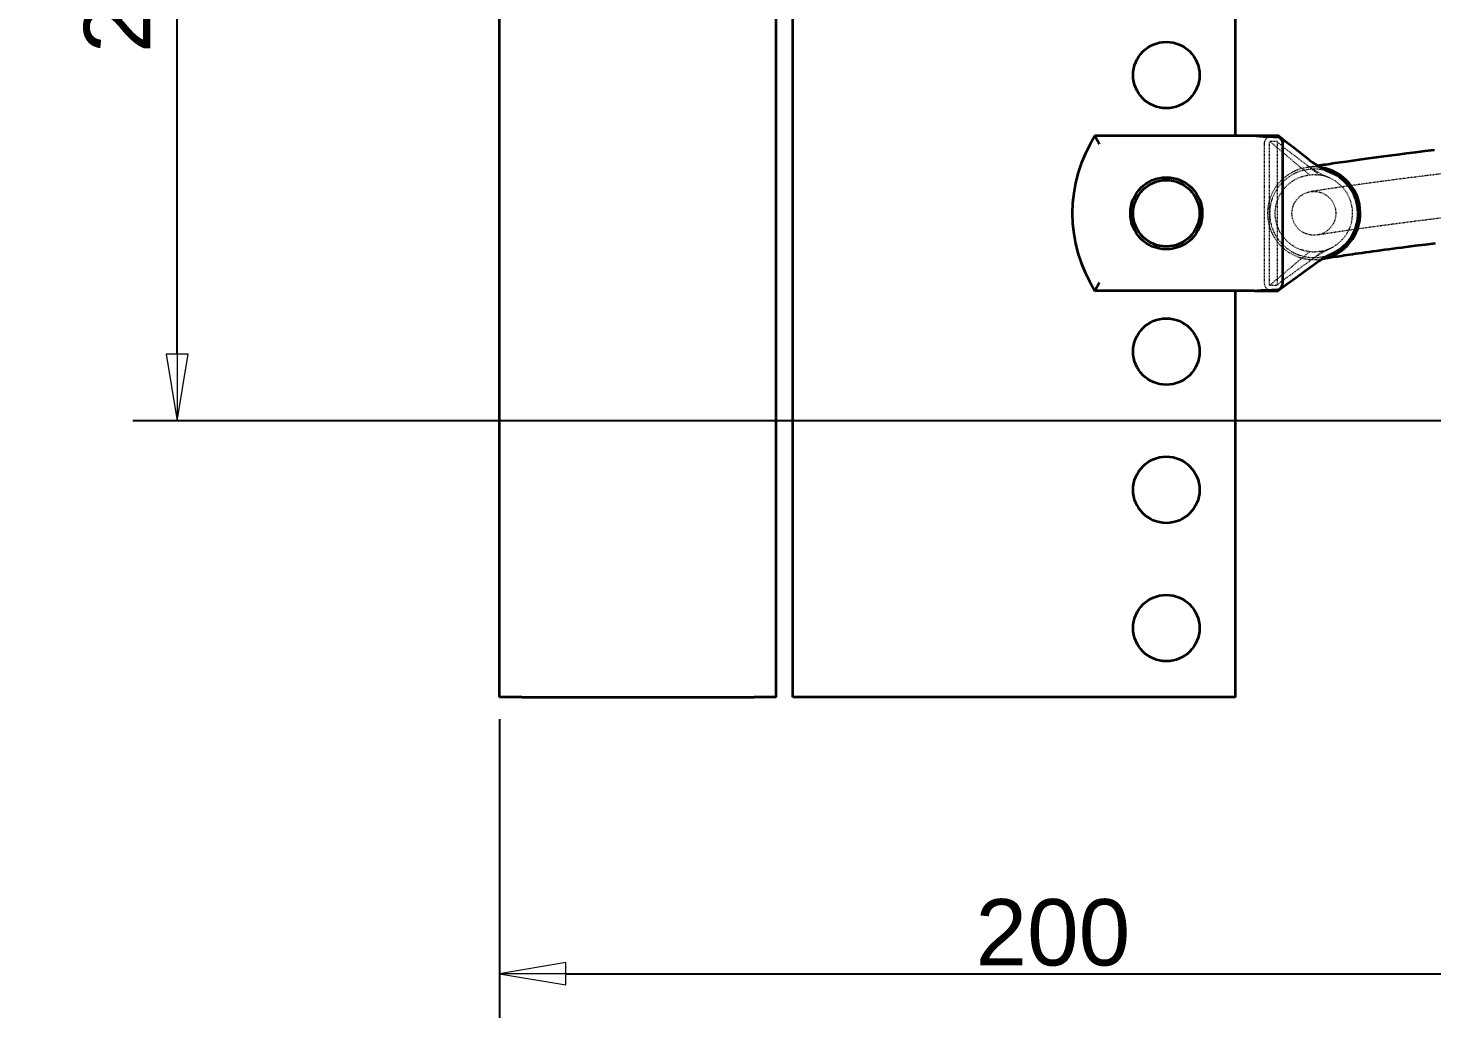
# Model space of a CAD drawing. Header units: millimetres. Extents: x -116965 to 323937, y 291661 to 566926.
# Drawn here: x -19892.5 to -19638.8, y 303295.8 to 303474.8 of the extents above; entities that cross this region are included whole.
import ezdxf

# ---------------------------------------------------------------- set-up
doc = ezdxf.new("R2010")
doc.units = ezdxf.units.MM
doc.header["$PDMODE"] = 35
doc.linetypes.add('DASHED', pattern=[0.75, 0.5, -0.25])
doc.layers.get('0').update_dxf_attribs({"lineweight": 18})
for name, color, linetype, lineweight in [('Dimensions(Schneider)', 7, 'Continuous', 18), ('Hidden Edges(Schneider)', 7, 'DASHED', 18), ('Visible Edges(Schneider)', 7, 'Continuous', 35)]:
    doc.layers.add(name, color=color, linetype=linetype, lineweight=lineweight)
doc.styles.add('schneder_1', font='micross.ttf')
doc.dimstyles.new('estilo_Schneider', dxfattribs={"dimscale": 4, "dimtxt": 3, "dimasz": 3, "dimexe": 2, "dimexo": 1, "dimgap": 0.3, "dimtad": 1, "dimtoh": 1, "dimrnd": 1e-08, "dimzin": 12, "dimtxsty": 'schneder_1', "dimblk": 'Filled-1', "dimcen": 0.09, "dimdle": 10, "dimclrd": 7, "dimclre": 7, "dimclrt": 7, "dimadec": 1, "dimazin": 3, "dimtfac": 0.5, "dimtdec": 3, "dimtmove": 0, "dimatfit": 3, "dimldrblk": 'Filled-1', "dimfxl": 1, "dimtolj": 1, "dimlwd": 25, "dimlwe": 25, "dimarcsym": 0})

# ---------------------------------------------------------------- blocks, each defined once
blk = doc.blocks.new('Filled-1')
at = {"color": 0}
for p, q in [((0, 0), (-1, 0.167)), ((-1, 0.167), (-1, -0.167)), ((-1, 0), (0, 0)), ((-1, -0.167), (0, 0))]:
    blk.add_line(p, q, dxfattribs=at)
at = {"color": 0, "flags": 128}
blk.add_lwpolyline([(-1, -0.167), (0, 0), (-1, 0.167), (-1, -0.167)], dxfattribs=at)
at = {"color": 0}
blk.add_solid([(-1, -0.167), (0, 0), (-1, 0.167), (-1, -0.167)], dxfattribs=at)
blk = doc.blocks.new('*D1999')
at = {"layer": 'Defpoints', "color": 0, "linetype": 'Continuous', "lineweight": -3, "transparency": 16777216}
for p in [(-19865.55, 303603.78), (-19602.8, 303603.78), (-19599.8, 303403.78)]:
    blk.add_point(p, dxfattribs=at)
at = {"layer": 'Dimensions(Schneider)', "color": 7, "linetype": 'Continuous', "lineweight": 25, "transparency": 16777216}
for p, q in [((-19606.8, 303603.78), (-19873.55, 303603.78)), ((-19865.55, 303415.78), (-19865.55, 303591.78)), ((-19603.8, 303403.78), (-19873.55, 303403.78))]:
    blk.add_line(p, q, dxfattribs=at)
at = {"layer": 'Dimensions(Schneider)', "color": 7, "linetype": 'Continuous', "lineweight": 25, "transparency": 16777216, "xscale": 12, "yscale": 12, "zscale": 12}
for p, rotation in [((-19865.55, 303603.78), 90), ((-19865.55, 303403.78), 270)]:
    blk.add_blockref('Filled-1', p, dxfattribs=dict(at, rotation=rotation))
at = {"layer": 'Dimensions(Schneider)', "color": 7, "linetype": 'Continuous', "lineweight": 25, "transparency": 16777216, "insert": (-19874.61, 303503.78), "char_height": 12, "attachment_point": 5, "rotation": 90, "style": 'schneder_1'}
blk.add_mtext('\\A1;200 (4M)', dxfattribs=at)
blk = doc.blocks.new('*D2000')
at = {"layer": 'Defpoints', "color": 0, "linetype": 'Continuous', "lineweight": -3, "transparency": 16777216}
for p in [(-19807.3, 303353.78), (-19607.3, 303353.78), (-19607.3, 303303.78)]:
    blk.add_point(p, dxfattribs=at)
at = {"layer": 'Dimensions(Schneider)', "color": 7, "linetype": 'Continuous', "lineweight": 25, "transparency": 16777216}
for p, q in [((-19807.3, 303349.78), (-19807.3, 303295.78)), ((-19607.3, 303349.78), (-19607.3, 303295.78)), ((-19795.3, 303303.78), (-19619.3, 303303.78))]:
    blk.add_line(p, q, dxfattribs=at)
at = {"layer": 'Dimensions(Schneider)', "color": 7, "linetype": 'Continuous', "lineweight": 25, "transparency": 16777216, "xscale": 12, "yscale": 12, "zscale": 12, "rotation": 180}
blk.add_blockref('Filled-1', (-19807.3, 303303.78), dxfattribs=at)
at = {"layer": 'Dimensions(Schneider)', "color": 7, "linetype": 'Continuous', "lineweight": 25, "transparency": 16777216, "xscale": 12, "yscale": 12, "zscale": 12}
blk.add_blockref('Filled-1', (-19607.3, 303303.78), dxfattribs=at)
at = {"layer": 'Dimensions(Schneider)', "color": 7, "linetype": 'Continuous', "lineweight": 25, "transparency": 16777216, "insert": (-19707.3, 303311.18), "char_height": 12, "attachment_point": 5, "style": 'schneder_1'}
blk.add_mtext('\\A1;200', dxfattribs=at)

msp = doc.modelspace()

# ---------------------------------------------------------------- linework, layer by layer
at = {"layer": 'Hidden Edges(Schneider)', "ltscale": 0.131234}
msp.add_line((-19669.130311, 303453.779402), (-19669.130311, 303428.779402), dxfattribs=at)
at = {"layer": 'Hidden Edges(Schneider)', "ltscale": 0.136498}
for p, q in [((-19668.130312, 303428.279402), (-19668.130312, 303454.279403)), ((-19666.730311, 303428.279402), (-19666.730311, 303454.279403))]:
    msp.add_line(p, q, dxfattribs=at)
at = {"layer": 'Hidden Edges(Schneider)', "ltscale": 0.005687}
for p, q in [((-19666.730311, 303454.279402), (-19668.130311, 303454.279402)), ((-19668.130311, 303428.279402), (-19666.730311, 303428.279402))]:
    msp.add_line(p, q, dxfattribs=at)
at = {"layer": 'Hidden Edges(Schneider)', "ltscale": 0.079252, "flags": 128}
msp.add_lwpolyline([(-19668.115968, 303454.279403), (-19667.731585, 303453.961135), (-19667.345197, 303453.639845), (-19666.960736, 303453.318809), (-19666.582047, 303453.001327), (-19666.212892, 303452.690703), (-19665.85697, 303452.390262), (-19665.517934, 303452.103344), (-19665.199432, 303451.833297), (-19664.905131, 303451.583477), (-19664.638331, 303451.356887), (-19664.381831, 303451.139056), (-19664.124883, 303450.920969), (-19663.867231, 303450.702538), (-19663.608618, 303450.483655), (-19663.348788, 303450.264231), (-19663.087486, 303450.044168), (-19662.82451, 303449.823407), (-19662.562035, 303449.603864), (-19662.300778, 303449.3862), (-19662.039891, 303449.169754), (-19661.778532, 303448.953859), (-19661.515855, 303448.737849), (-19661.251012, 303448.521055), (-19660.983153, 303448.302804)], dxfattribs=at)
at = {"layer": 'Hidden Edges(Schneider)', "ltscale": 0.078553, "flags": 128}
msp.add_lwpolyline([(-19666.730311, 303454.144353), (-19666.310001, 303453.809), (-19665.909157, 303453.491303), (-19665.526475, 303453.189925), (-19665.160637, 303452.90353), (-19664.810311, 303452.630786), (-19664.474146, 303452.370361), (-19664.150777, 303452.120928), (-19663.838822, 303451.881157), (-19663.536886, 303451.649727), (-19663.243567, 303451.425311), (-19662.957457, 303451.206583), (-19662.677153, 303450.992218), (-19662.401265, 303450.780889), (-19662.128418, 303450.571259), (-19661.857268, 303450.36199), (-19661.586496, 303450.151741), (-19661.314813, 303449.939162), (-19661.040954, 303449.722902), (-19660.763662, 303449.501609), (-19660.481679, 303449.273926), (-19660.193735, 303449.038502), (-19659.898542, 303448.793973), (-19659.594796, 303448.538975), (-19659.281194, 303448.272134)], dxfattribs=at)
at = {"layer": 'Hidden Edges(Schneider)', "ltscale": 0.143518, "flags": 128}
msp.add_lwpolyline([(-19567.955296, 303453.248168), (-19569.94201, 303453.242293), (-19571.93908, 303453.224936), (-19573.945191, 303453.196517), (-19575.959065, 303453.15734), (-19577.979405, 303453.107863), (-19580.004895, 303453.048392), (-19582.034238, 303452.979384), (-19584.066117, 303452.901107), (-19586.099198, 303452.814055), (-19588.132165, 303452.718497), (-19590.163739, 303452.614852), (-19592.192567, 303452.503501), (-19594.217332, 303452.384787), (-19596.236699, 303452.259093), (-19598.249333, 303452.126799), (-19600.253938, 303451.988249), (-19602.249158, 303451.843825), (-19604.233678, 303451.693946), (-19606.206162, 303451.538878), (-19608.165257, 303451.37908), (-19610.109647, 303451.214858), (-19612.037976, 303451.04663), (-19613.94893, 303450.874739), (-19615.841172, 303450.69953), (-19617.71333, 303450.521422), (-19619.564107, 303450.34072), (-19621.392129, 303450.157843), (-19623.19607, 303449.973136), (-19624.974578, 303449.786978), (-19626.726334, 303449.599715), (-19628.449967, 303449.411727), (-19630.14416, 303449.223395), (-19631.807549, 303449.035063), (-19633.4388, 303448.847113), (-19635.036567, 303448.659888), (-19636.599505, 303448.473769), (-19638.126262, 303448.289138), (-19639.61551, 303448.106337), (-19641.065877, 303447.925749), (-19642.476046, 303447.747718), (-19643.844645, 303447.572661), (-19645.170348, 303447.400885), (-19646.451791, 303447.232772), (-19647.687638, 303447.068701), (-19648.876536, 303446.909056), (-19650.01714, 303446.754141), (-19651.108096, 303446.604376), (-19652.148068, 303446.460143), (-19653.135703, 303446.321746), (-19654.069646, 303446.189604), (-19654.948552, 303446.064025), (-19655.771077, 303445.945464), (-19656.535867, 303445.834189), (-19657.241576, 303445.730658), (-19657.886851, 303445.635176), (-19658.470347, 303445.548087), (-19658.99071, 303445.469847), (-19659.446595, 303445.400763), (-19659.836657, 303445.341178), (-19660.159638, 303445.29151), (-19660.415013, 303445.251914), (-19660.600646, 303445.22296), (-19660.713923, 303445.205184), (-19660.752261, 303445.199118)], dxfattribs=at)
at = {"layer": 'Hidden Edges(Schneider)', "ltscale": 0.107271, "flags": 128}
msp.add_lwpolyline([(-19660.90221, 303434.322092), (-19661.740872, 303434.467203), (-19662.554915, 303434.712723), (-19663.335095, 303435.056111), (-19664.066997, 303435.49127), (-19664.739597, 303436.011152), (-19665.345359, 303436.610005), (-19665.874034, 303437.278199), (-19666.316715, 303438.003981), (-19666.668576, 303438.779184), (-19666.924056, 303439.59268), (-19667.078452, 303440.428914), (-19667.130311, 303441.278254), (-19667.078483, 303442.129647), (-19666.924048, 303442.966151), (-19666.669335, 303443.777636), (-19666.317007, 303444.554275), (-19665.873948, 303445.280727), (-19665.346517, 303445.947505), (-19664.740467, 303446.546893), (-19664.066915, 303447.067591), (-19663.336318, 303447.502061), (-19662.556782, 303447.845394), (-19661.740623, 303448.091663), (-19660.901843, 303448.236753)], dxfattribs=at)
at = {"layer": 'Hidden Edges(Schneider)', "ltscale": 0.029935, "flags": 128}
msp.add_lwpolyline([(-19661.537286, 303450.113367), (-19661.044264, 303449.744576), (-19660.540585, 303449.397892), (-19660.027321, 303449.07195), (-19659.505549, 303448.765384), (-19658.440771, 303448.204941), (-19657.354843, 303447.705659)], dxfattribs=at)
at = {"layer": 'Hidden Edges(Schneider)', "ltscale": 0.060975, "flags": 128}
msp.add_lwpolyline([(-19659.413302, 303449.869223), (-19659.876378, 303449.7993), (-19660.282815, 303449.737464), (-19660.63103, 303449.684134), (-19660.919469, 303449.639655), (-19661.146539, 303449.604445), (-19661.310675, 303449.57881), (-19661.410315, 303449.563132), (-19661.443875, 303449.55783)], dxfattribs=at)
at = {"layer": 'Hidden Edges(Schneider)', "ltscale": 0.00687, "flags": 128}
msp.add_lwpolyline([(-19660.901843, 303448.236753), (-19660.832087, 303448.244137), (-19660.762265, 303448.250817), (-19660.692384, 303448.256799), (-19660.622448, 303448.26208), (-19660.552463, 303448.266663), (-19660.482433, 303448.270539), (-19660.412366, 303448.273717), (-19660.342264, 303448.276192), (-19660.272135, 303448.277966), (-19660.201983, 303448.279036), (-19660.131813, 303448.279404), (-19660.061632, 303448.279065), (-19659.991443, 303448.278026), (-19659.921253, 303448.27628), (-19659.851066, 303448.273832), (-19659.780889, 303448.270675), (-19659.710726, 303448.266818), (-19659.640582, 303448.262252), (-19659.570463, 303448.256978), (-19659.500375, 303448.251001), (-19659.430322, 303448.244316), (-19659.36031, 303448.236925), (-19659.290344, 303448.228823), (-19659.22043, 303448.220016)], dxfattribs=at)
at = {"layer": 'Hidden Edges(Schneider)', "ltscale": 0.007948, "flags": 128}
msp.add_lwpolyline([(-19657.354843, 303447.705659), (-19657.429373, 303447.737338), (-19657.504261, 303447.768151), (-19657.579502, 303447.798096), (-19657.655087, 303447.827171), (-19657.730996, 303447.855364), (-19657.8072, 303447.88267), (-19657.883691, 303447.909085), (-19657.960462, 303447.934607), (-19658.037504, 303447.959234), (-19658.11481, 303447.982966), (-19658.192372, 303448.005797), (-19658.270182, 303448.027729), (-19658.348233, 303448.04876), (-19658.426516, 303448.068885), (-19658.505025, 303448.088106), (-19658.58375, 303448.106419), (-19658.662685, 303448.123821), (-19658.741821, 303448.140313), (-19658.821151, 303448.155891), (-19658.900667, 303448.170554), (-19658.98036, 303448.184301), (-19659.060224, 303448.197128), (-19659.14025, 303448.209032), (-19659.22043, 303448.220016)], dxfattribs=at)
at = {"layer": 'Hidden Edges(Schneider)', "ltscale": 0.065899, "flags": 128}
msp.add_lwpolyline([(-19657.054451, 303434.991392), (-19656.472266, 303435.311262), (-19655.922935, 303435.684942), (-19655.411154, 303436.109339), (-19654.941952, 303436.580368), (-19654.519257, 303437.094182), (-19654.148056, 303437.644485), (-19653.830798, 303438.22717), (-19653.569728, 303438.838349), (-19653.367421, 303439.472938), (-19653.226606, 303440.122311), (-19653.148037, 303440.781561), (-19653.132299, 303441.446191), (-19653.179855, 303442.110762), (-19653.290022, 303442.766155), (-19653.461594, 303443.407359), (-19653.693372, 303444.030004), (-19653.983883, 303444.62924), (-19654.329204, 303445.196946), (-19654.726201, 303445.728626), (-19655.172165, 303446.220737), (-19655.663477, 303446.668965), (-19656.193696, 303447.067586), (-19656.758747, 303447.413939), (-19657.354843, 303447.705659)], dxfattribs=at)
at = {"layer": 'Hidden Edges(Schneider)', "ltscale": 0.14247, "flags": 128}
msp.add_lwpolyline([(-19567.955296, 303445.31066), (-19569.895509, 303445.304938), (-19571.848042, 303445.287963), (-19573.811505, 303445.260115), (-19575.784467, 303445.221778), (-19577.765534, 303445.173255), (-19579.753278, 303445.11489), (-19581.746342, 303445.047103), (-19583.743317, 303444.970198), (-19585.74281, 303444.88452), (-19587.743447, 303444.790526), (-19589.743836, 303444.688445), (-19591.742585, 303444.578734), (-19593.738301, 303444.461737), (-19595.729649, 303444.337798), (-19597.715218, 303444.207297), (-19599.693654, 303444.07054), (-19601.663564, 303443.927985), (-19603.623593, 303443.779898), (-19605.572331, 303443.626738), (-19607.508462, 303443.46881), (-19609.430592, 303443.306456), (-19611.337331, 303443.140097), (-19613.227341, 303442.970076), (-19615.099252, 303442.796775), (-19616.951688, 303442.620536), (-19618.783295, 303442.441703), (-19620.592702, 303442.260695), (-19622.378552, 303442.077857), (-19624.139474, 303441.893531), (-19625.874112, 303441.708098), (-19627.581094, 303441.521941), (-19629.259064, 303441.335402), (-19630.90667, 303441.148863), (-19632.522538, 303440.962668), (-19634.105323, 303440.777198), (-19635.653651, 303440.592833), (-19637.166169, 303440.409918), (-19638.641522, 303440.228835), (-19640.078337, 303440.049925), (-19641.47528, 303439.873572), (-19642.830975, 303439.700156), (-19644.144061, 303439.529982), (-19645.413192, 303439.363509), (-19646.637013, 303439.201041), (-19647.814153, 303439.04296), (-19648.943265, 303438.889609), (-19650.022986, 303438.741408), (-19651.051972, 303438.598662), (-19652.028849, 303438.461791), (-19652.952273, 303438.331137), (-19653.820889, 303438.207045), (-19654.633344, 303438.089934), (-19655.388263, 303437.980109), (-19656.084311, 303437.877951), (-19656.720126, 303437.783881), (-19657.294352, 303437.698203), (-19657.805627, 303437.621298), (-19658.252614, 303437.553549), (-19658.633941, 303437.495337), (-19658.948109, 303437.447005), (-19659.192984, 303437.409049), (-19659.368089, 303437.381735), (-19659.473269, 303437.365218), (-19659.508355, 303437.359687)], dxfattribs=at)
at = {"layer": 'Hidden Edges(Schneider)', "ltscale": 0.079251, "flags": 128}
msp.add_lwpolyline([(-19660.983153, 303434.256), (-19661.261334, 303434.028247), (-19661.531272, 303433.806321), (-19661.794359, 303433.589146), (-19662.051983, 303433.375643), (-19662.305521, 303433.164733), (-19662.556339, 303432.95534), (-19662.805798, 303432.74639), (-19663.055253, 303432.53681), (-19663.306054, 303432.325527), (-19663.559553, 303432.111473), (-19663.817103, 303431.89358), (-19664.080063, 303431.670786), (-19664.349804, 303431.442028), (-19664.62771, 303431.206247), (-19664.918399, 303430.959659), (-19665.227497, 303430.697655), (-19665.553055, 303430.422089), (-19665.892984, 303430.134954), (-19666.245201, 303429.838231), (-19666.60761, 303429.533891), (-19666.978084, 303429.223892), (-19667.354447, 303428.910186), (-19667.734471, 303428.594711), (-19668.115866, 303428.279402)], dxfattribs=at)
at = {"layer": 'Hidden Edges(Schneider)', "ltscale": 0.079925, "flags": 128}
msp.add_lwpolyline([(-19666.730311, 303428.422344), (-19666.263095, 303428.762935), (-19665.816122, 303429.087742), (-19665.388175, 303429.397848), (-19664.97803, 303429.69433), (-19664.584456, 303429.978266), (-19664.206214, 303430.25073), (-19663.842059, 303430.512792), (-19663.490735, 303430.765524), (-19663.150985, 303431.009995), (-19662.821547, 303431.247274), (-19662.50116, 303431.47843), (-19662.188568, 303431.704534), (-19661.882522, 303431.926658), (-19661.581782, 303432.145876), (-19661.285123, 303432.363265), (-19660.991333, 303432.5799), (-19660.699213, 303432.79686), (-19660.407569, 303433.015224), (-19660.115208, 303433.23607), (-19659.820932, 303433.460477), (-19659.523526, 303433.689524), (-19659.221761, 303433.924294), (-19658.914391, 303434.165872), (-19658.600164, 303434.415345)], dxfattribs=at)
at = {"layer": 'Hidden Edges(Schneider)', "ltscale": 0.00339, "flags": 128}
msp.add_lwpolyline([(-19660.059799, 303434.279757), (-19660.094979, 303434.279492), (-19660.130156, 303434.279403), (-19660.165331, 303434.27949), (-19660.200502, 303434.279754), (-19660.23567, 303434.280195), (-19660.270833, 303434.280813), (-19660.30599, 303434.281607), (-19660.341142, 303434.282578), (-19660.376287, 303434.283726), (-19660.411425, 303434.28505), (-19660.446554, 303434.28655), (-19660.481675, 303434.288227), (-19660.516787, 303434.29008), (-19660.551889, 303434.292109), (-19660.58698, 303434.294315), (-19660.622059, 303434.296696), (-19660.657127, 303434.299255), (-19660.692182, 303434.301989), (-19660.727224, 303434.304899), (-19660.762252, 303434.307986), (-19660.797265, 303434.311248), (-19660.832263, 303434.314687), (-19660.867244, 303434.318301), (-19660.90221, 303434.322092)], dxfattribs=at)
at = {"layer": 'Hidden Edges(Schneider)', "ltscale": 0.025383, "flags": 128}
msp.add_lwpolyline([(-19657.054451, 303434.991392), (-19657.978773, 303434.518291), (-19658.888488, 303434.005188), (-19659.779209, 303433.446378), (-19660.646548, 303432.836156)], dxfattribs=at)
at = {"layer": 'Hidden Edges(Schneider)', "ltscale": 0.006235, "flags": 128}
msp.add_lwpolyline([(-19658.541675, 303434.462054), (-19658.603846, 303434.447865), (-19658.666159, 303434.434239), (-19658.72861, 303434.421179), (-19658.791195, 303434.408684), (-19658.853911, 303434.396757), (-19658.916754, 303434.385399), (-19658.97972, 303434.374611), (-19659.042806, 303434.364395), (-19659.106007, 303434.354751), (-19659.16932, 303434.345681), (-19659.232721, 303434.337189), (-19659.296169, 303434.32928), (-19659.35966, 303434.321953), (-19659.423192, 303434.31521), (-19659.486758, 303434.309048), (-19659.550356, 303434.303469), (-19659.613982, 303434.298471), (-19659.677631, 303434.294055), (-19659.7413, 303434.29022), (-19659.804985, 303434.286967), (-19659.868681, 303434.284293), (-19659.932385, 303434.282201), (-19659.996092, 303434.28069), (-19660.059799, 303434.279757)], dxfattribs=at)
at = {"layer": 'Hidden Edges(Schneider)', "ltscale": 0.022431, "flags": 128}
msp.add_lwpolyline([(-19658.548301, 303433.043051), (-19658.665335, 303433.024779), (-19658.749268, 303433.011618), (-19658.799832, 303433.003646), (-19658.81675, 303433.000975)], dxfattribs=at)
at = {"layer": 'Hidden Edges(Schneider)', "ltscale": 0.00646, "flags": 128}
msp.add_lwpolyline([(-19658.541675, 303434.462054), (-19658.477539, 303434.477319), (-19658.41356, 303434.493184), (-19658.349744, 303434.509648), (-19658.286094, 303434.52671), (-19658.222614, 303434.544368), (-19658.15931, 303434.562621), (-19658.096184, 303434.581468), (-19658.033241, 303434.600907), (-19657.970485, 303434.620938), (-19657.907921, 303434.641558), (-19657.845553, 303434.662766), (-19657.783384, 303434.684561), (-19657.721419, 303434.706942), (-19657.659663, 303434.729907), (-19657.598118, 303434.753455), (-19657.53679, 303434.777584), (-19657.475682, 303434.802293), (-19657.414799, 303434.827581), (-19657.354145, 303434.853447), (-19657.293724, 303434.879889), (-19657.233539, 303434.906906), (-19657.173596, 303434.934496), (-19657.113898, 303434.962658), (-19657.054451, 303434.991392)], dxfattribs=at)
at = {"layer": 'Hidden Edges(Schneider)', "ltscale": 0.1309}
msp.add_circle((-19660.130311, 303441.279402), 3.96875, dxfattribs=at)
at = {"layer": 'Hidden Edges(Schneider)', "ltscale": 0.009639}
for centre, start, end in [((-19667.630311, 303453.779402), 90, 180), ((-19667.630311, 303428.779402), 180, 270)]:
    msp.add_arc(centre, 1.5, start, end, dxfattribs=at)
at = {"layer": 'Hidden Edges(Schneider)', "ltscale": 0.153154}
msp.add_arc((-19660.130311, 303441.279402), 8.382, 81.52976675, 280.96335497, dxfattribs=at)
at = {"layer": 'Hidden Edges(Schneider)', "ltscale": 0.121781}
msp.add_arc((-19660.130311, 303441.279402), 8, 96.92344891, 263.07655109, dxfattribs=at)
at = {"layer": 'Hidden Edges(Schneider)', "ltscale": 0.007891}
msp.add_arc((-19660.130311, 303441.279402), 8, 83.07655109, 96.92344891, dxfattribs=at)
at = {"layer": 'Hidden Edges(Schneider)', "ltscale": 0.009386}
msp.add_arc((-19660.130311, 303441.279402), 8, 66.64072324, 83.07655109, dxfattribs=at)
at = {"layer": 'Hidden Edges(Schneider)', "ltscale": 0.003896}
msp.add_arc((-19660.130311, 303441.279402), 8, 263.07655109, 270, dxfattribs=at)
at = {"layer": 'Hidden Edges(Schneider)', "ltscale": 0.007153}
msp.add_arc((-19660.130311, 303441.279402), 8, 270, 282.56699695, dxfattribs=at)
at = {"layer": 'Hidden Edges(Schneider)', "ltscale": 0.007691}
msp.add_arc((-19660.130311, 303441.279402), 8, 282.56699695, 296.06615257, dxfattribs=at)
at = {"layer": 'Visible Edges(Schneider)'}
for p, q in [((-19807.298825, 303353.779402), (-19807.298825, 303703.779402)), ((-19757.298825, 303353.779402), (-19757.298825, 303703.779402)), ((-19754.298825, 303353.779402), (-19754.298825, 303703.779402)), ((-19674.298825, 303455.279402), (-19674.298825, 303703.779402)), ((-19671.234176, 303455.279402), (-19699.68935, 303455.279402)), ((-19669.630304, 303455.279402), (-19671.234176, 303455.279402)), ((-19669.630311, 303455.150899), (-19669.630311, 303455.279402)), ((-19666.556866, 303455.279402), (-19669.630311, 303455.279402)), ((-19666.546472, 303455.279402), (-19666.556862, 303455.279402)), ((-19665.730311, 303428.779402), (-19665.730311, 303453.779402)), ((-19670.886731, 303427.279402), (-19699.68935, 303427.279402)), ((-19674.298825, 303353.779402), (-19674.298825, 303427.279402)), ((-19670.886731, 303427.279402), (-19669.630308, 303427.279402)), ((-19669.630311, 303427.279402), (-19669.630311, 303427.364254)), ((-19669.630311, 303427.279402), (-19666.619515, 303427.279402)), ((-19666.619533, 303427.279402), (-19666.599109, 303427.279402)), ((-19803.298825, 303353.779402), (-19807.298825, 303353.779402)), ((-19803.298825, 303353.779402), (-19761.298825, 303353.779402)), ((-19757.298825, 303353.779402), (-19761.298825, 303353.779402)), ((-19674.298825, 303353.779402), (-19754.298825, 303353.779402))]:
    msp.add_line(p, q, dxfattribs=at)
at = {"layer": 'Visible Edges(Schneider)', "flags": 128}
for points in [[(-19698.854116, 303453.779403), (-19698.90633, 303453.871457), (-19698.958291, 303453.963291), (-19699.009851, 303454.054643), (-19699.060866, 303454.145245), (-19699.111172, 303454.234807), (-19699.160601, 303454.323012), (-19699.208995, 303454.409572), (-19699.256205, 303454.494196), (-19699.302007, 303454.576487), (-19699.346193, 303454.656033), (-19699.388586, 303454.732512), (-19699.429025, 303454.805597), (-19699.467334, 303454.874963), (-19699.503342, 303454.940278), (-19699.536747, 303455.000965), (-19699.567298, 303455.05655), (-19699.59484, 303455.106727), (-19699.619214, 303455.151187), (-19699.640261, 303455.189623), (-19699.657752, 303455.221585), (-19699.671473, 303455.246679), (-19699.68136, 303455.26477), (-19699.687342, 303455.275723), (-19699.689349, 303455.279402)], [(-19669.630241, 303455.151006), (-19669.695638, 303455.161003), (-19669.761393, 303455.170588), (-19669.827434, 303455.179759), (-19669.893687, 303455.188519), (-19669.960079, 303455.196871), (-19670.026537, 303455.204817), (-19670.092986, 303455.212361), (-19670.159356, 303455.219501), (-19670.225571, 303455.226242), (-19670.291559, 303455.232586), (-19670.357352, 303455.238542), (-19670.423613, 303455.244156), (-19670.490397, 303455.249428), (-19670.557615, 303455.254332), (-19670.625178, 303455.258855), (-19670.692998, 303455.262977), (-19670.760986, 303455.26668), (-19670.829054, 303455.269948), (-19670.897113, 303455.272762), (-19670.965074, 303455.275105), (-19671.03285, 303455.276958), (-19671.100351, 303455.278305), (-19671.167489, 303455.279125), (-19671.234176, 303455.279402)], [(-19666.330874, 303454.979824), (-19666.350815, 303454.98942), (-19666.384356, 303454.998731), (-19666.431071, 303455.007769), (-19666.490534, 303455.016543), (-19666.56232, 303455.025059), (-19666.646005, 303455.03333), (-19666.741161, 303455.041362), (-19666.847364, 303455.049166), (-19666.964188, 303455.05675), (-19667.091207, 303455.064124), (-19667.227996, 303455.071298), (-19667.37413, 303455.078279), (-19667.529183, 303455.085079), (-19667.692737, 303455.091707), (-19667.864301, 303455.098189), (-19668.043066, 303455.104541), (-19668.228182, 303455.110759), (-19668.418796, 303455.116848), (-19668.614059, 303455.122816), (-19668.813119, 303455.128659), (-19669.015125, 303455.134388), (-19669.219226, 303455.140001), (-19669.424572, 303455.145503), (-19669.630311, 303455.150899)], [(-19666.330874, 303454.979824), (-19666.338441, 303454.993557), (-19666.346182, 303455.007194), (-19666.354095, 303455.020732), (-19666.362178, 303455.034167), (-19666.370429, 303455.047502), (-19666.378847, 303455.060731), (-19666.387429, 303455.073859), (-19666.396175, 303455.086876), (-19666.405082, 303455.099787), (-19666.414148, 303455.112587), (-19666.423373, 303455.125276), (-19666.432753, 303455.137853), (-19666.442289, 303455.150315), (-19666.451976, 303455.162662), (-19666.461815, 303455.174891), (-19666.471802, 303455.187), (-19666.481938, 303455.198988), (-19666.492219, 303455.210854), (-19666.502643, 303455.222599), (-19666.513211, 303455.234214), (-19666.523918, 303455.245706), (-19666.534764, 303455.257069), (-19666.545748, 303455.268301), (-19666.556866, 303455.279402)], [(-19660.922078, 303450.901731), (-19663.78151, 303453.098945), (-19665.177806, 303454.188024), (-19666.546475, 303455.279402)], [(-19660.922078, 303450.901731), (-19660.458569, 303450.55514), (-19659.983884, 303450.228693), (-19659.005077, 303449.631278), (-19657.993838, 303449.09958), (-19656.958348, 303448.623697)], [(-19638.343242, 303452.708541), (-19640.087083, 303452.494879), (-19641.778348, 303452.284194), (-19643.414958, 303452.077056), (-19644.994796, 303451.874037), (-19646.515773, 303451.675673), (-19647.975791, 303451.482611), (-19649.372742, 303451.295348), (-19650.70453, 303451.114493), (-19651.969045, 303450.940619), (-19653.164189, 303450.774298), (-19654.287865, 303450.616065), (-19655.337966, 303450.466567), (-19656.312373, 303450.326338), (-19656.770537, 303450.259886), (-19657.208999, 303450.195952), (-19657.62748, 303450.13465), (-19658.025716, 303450.07598), (-19658.403466, 303450.020095), (-19658.760741, 303449.966956), (-19659.097483, 303449.91664), (-19659.413302, 303449.869223)], [(-19638.21522, 303435.834685), (-19640.041468, 303435.606566), (-19641.801274, 303435.38291), (-19643.491729, 303435.164443), (-19644.310048, 303435.057402), (-19645.109942, 303434.951964), (-19645.891059, 303434.848204), (-19646.653025, 303434.746237), (-19647.39548, 303434.646178), (-19648.118069, 303434.548064), (-19648.820422, 303434.452048), (-19649.502194, 303434.358206), (-19650.162995, 303434.266616), (-19650.802491, 303434.177428), (-19651.42031, 303434.090682), (-19652.016089, 303434.006529), (-19652.589467, 303433.925009), (-19653.14008, 303433.846274), (-19653.667577, 303433.7704), (-19654.171593, 303433.697463), (-19654.651759, 303433.627577), (-19655.10772, 303433.560858), (-19655.539124, 303433.497382), (-19655.945447, 303433.437262), (-19656.325906, 303433.38069), (-19656.680243, 303433.327704), (-19657.008241, 303433.278456), (-19657.309678, 303433.232909), (-19657.584327, 303433.191252), (-19657.831986, 303433.153487), (-19658.052438, 303433.119727), (-19658.245452, 303433.09001), (-19658.410809, 303433.064414), (-19658.548301, 303433.043051)], [(-19656.615043, 303434.093104), (-19657.502137, 303433.63916), (-19658.372887, 303433.148302), (-19659.223013, 303432.615292), (-19660.048237, 303432.034893)], [(-19660.048237, 303432.034893), (-19661.701664, 303430.822459), (-19663.353384, 303429.632439), (-19664.986779, 303428.453861), (-19666.599066, 303427.279402)], [(-19699.689349, 303427.279402), (-19699.687342, 303427.283083), (-19699.68136, 303427.294035), (-19699.671473, 303427.312126), (-19699.657752, 303427.33722), (-19699.640261, 303427.369182), (-19699.619214, 303427.407617), (-19699.59484, 303427.452078), (-19699.567298, 303427.502256), (-19699.536747, 303427.557841), (-19699.503342, 303427.618527), (-19699.467334, 303427.683842), (-19699.429025, 303427.753207), (-19699.388586, 303427.826292), (-19699.346193, 303427.902771), (-19699.302007, 303427.982319), (-19699.256205, 303428.064608), (-19699.208995, 303428.149233), (-19699.160601, 303428.235793), (-19699.111172, 303428.323999), (-19699.060866, 303428.41356), (-19699.009851, 303428.504162), (-19698.958291, 303428.595514), (-19698.90633, 303428.687348), (-19698.854116, 303428.779402)], [(-19670.886731, 303427.279402), (-19670.832641, 303427.279588), (-19670.778701, 303427.280132), (-19670.724985, 303427.281018), (-19670.67157, 303427.28223), (-19670.618532, 303427.283749), (-19670.56569, 303427.285566), (-19670.512752, 303427.287679), (-19670.45975, 303427.290082), (-19670.406718, 303427.29277), (-19670.353688, 303427.29574), (-19670.300694, 303427.298985), (-19670.247769, 303427.302501), (-19670.194947, 303427.306283), (-19670.14226, 303427.310326), (-19670.089743, 303427.314625), (-19670.037428, 303427.319175), (-19669.985348, 303427.323971), (-19669.933538, 303427.329008), (-19669.882031, 303427.334281), (-19669.830858, 303427.339785), (-19669.780055, 303427.345515), (-19669.729654, 303427.351467), (-19669.67969, 303427.357635), (-19669.630193, 303427.364014)], [(-19669.630311, 303427.364254), (-19669.415482, 303427.369193), (-19669.202225, 303427.374245), (-19668.991424, 303427.379408), (-19668.783958, 303427.384681), (-19668.58071, 303427.390062), (-19668.382561, 303427.395549), (-19668.190393, 303427.40114), (-19668.005086, 303427.406833), (-19667.827524, 303427.412627), (-19667.658585, 303427.41852), (-19667.499153, 303427.42451), (-19667.350109, 303427.430596), (-19667.212333, 303427.436775), (-19667.086214, 303427.443033), (-19666.971263, 303427.449363), (-19666.867399, 303427.455783), (-19666.774549, 303427.462313), (-19666.692639, 303427.468972), (-19666.621598, 303427.47578), (-19666.56135, 303427.482757), (-19666.511825, 303427.489921), (-19666.472948, 303427.497292), (-19666.444646, 303427.50489), (-19666.426848, 303427.512735)], [(-19666.619515, 303427.279402), (-19666.610448, 303427.288213), (-19666.601464, 303427.297107), (-19666.592565, 303427.306086), (-19666.58375, 303427.315148), (-19666.575023, 303427.324292), (-19666.566382, 303427.333519), (-19666.557828, 303427.342826), (-19666.549365, 303427.352214), (-19666.54099, 303427.361682), (-19666.532707, 303427.37123), (-19666.524514, 303427.380855), (-19666.516415, 303427.390559), (-19666.50841, 303427.400339), (-19666.500499, 303427.410195), (-19666.492685, 303427.420126), (-19666.484968, 303427.430131), (-19666.477349, 303427.440209), (-19666.469829, 303427.450359), (-19666.46241, 303427.460581), (-19666.455091, 303427.470874), (-19666.447874, 303427.481237), (-19666.440761, 303427.491668), (-19666.433752, 303427.502168), (-19666.426847, 303427.512735)]]:
    msp.add_lwpolyline(points, dxfattribs=at)
at = {"layer": 'Visible Edges(Schneider)'}
for centre, radius in [((-19686.798825, 303466.279402), 6), ((-19686.798825, 303441.279402), 6.5), ((-19686.798825, 303441.279402), 6), ((-19686.798825, 303416.279402), 6), ((-19686.798825, 303391.279402), 6), ((-19686.798825, 303366.279402), 6)]:
    msp.add_circle(centre, radius, dxfattribs=at)
for centre, radius, start, end in [((-19677.896759, 303441.279402), 25.902066, 147.28249231, 212.71750769), ((-19667.230311, 303453.779402), 1.5, 0, 53.15696112), ((-19660.130311, 303441.279402), 8.382, 280.96335497, 81.52976675), ((-19660.130311, 303441.279402), 8, 296.06615257, 66.64072324), ((-19667.230311, 303428.779402), 1.5, 302.3874964, 0)]:
    msp.add_arc(centre, radius, start, end, dxfattribs=at)

# ---------------------------------------------------------------- dimensions: what is measured, and where the dimension line sits
at = {"layer": 'Dimensions(Schneider)', "color": 7, "linetype": 'Continuous', "lineweight": 25}
dim = msp.add_linear_dim(base=(-19865.550566, 303603.779402), p1=(-19599.798825, 303403.779402), p2=(-19602.798825, 303603.779402), angle=90, text='<> (4M)', dimstyle='estilo_Schneider', override={"dimtoh": 0, "dimdec": 2, "dimtp": 0, "dimtm": 0, "dimtdec": 3, "dimatfit": 2}, dxfattribs=at)
dim.commit()
dim.dimension.update_dxf_attribs({"geometry": '*D1999', "text_midpoint": (-19865.550566, 303503.779402), "dimtype": 160})
dim = msp.add_linear_dim(base=(-19607.298825, 303303.779402), p1=(-19807.298825, 303353.779402), p2=(-19607.298825, 303353.779402), dimstyle='estilo_Schneider', override={"dimtoh": 0, "dimdec": 2, "dimtp": 0, "dimtm": 0, "dimtdec": 3, "dimatfit": 2}, dxfattribs=at)
dim.commit()
dim.dimension.update_dxf_attribs({"geometry": '*D2000', "text_midpoint": (-19707.298825, 303303.779402), "dimtype": 160})

doc.saveas('drawing.dxf')
